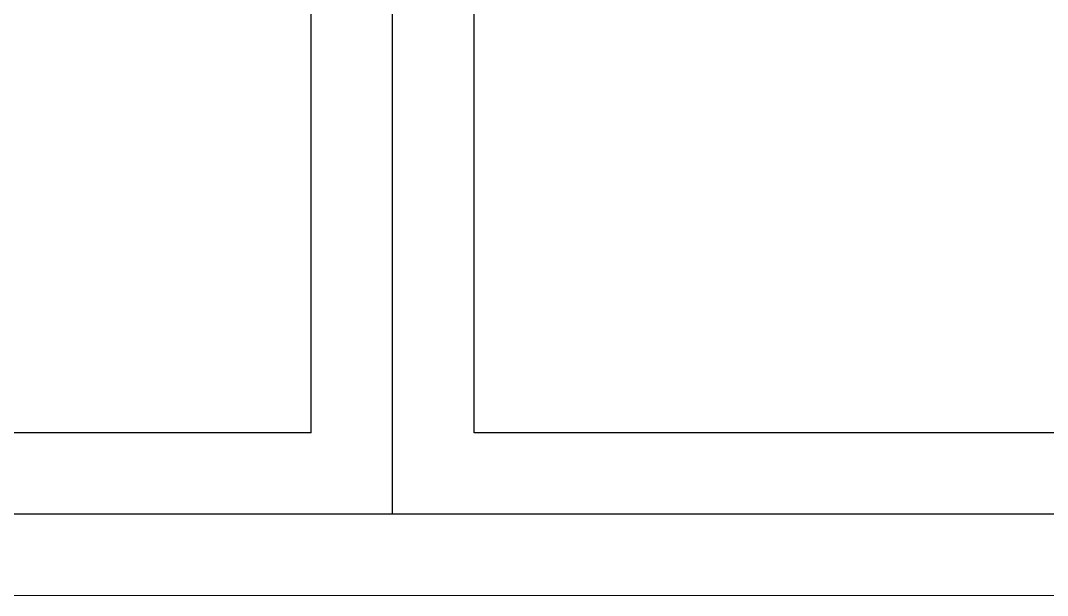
# Model space of a CAD drawing. Header units: centimetres. Extents: x -48696 to 156237, y -5617 to 29024.
# Drawn here: x -20969.878 to -20966.725, y 15776.748 to 15778.515 of the extents above; entities that cross this region are included whole.
import ezdxf

# ---------------------------------------------------------------- set-up
doc = ezdxf.new("R2010")
doc.units = ezdxf.units.CM
doc.layers.add('PN010', color=1, linetype='Continuous')
doc.layers.add('Portas - Janelas', color=2, linetype='Continuous', lineweight=20)

msp = doc.modelspace()

# ---------------------------------------------------------------- linework, layer by layer
at = {"layer": 'PN010'}
for p, q in [((-20968.73572, 15776.99837), (-20968.73572, 15780.94837)), ((-20968.48572, 15777.24837), (-20968.48572, 15780.69837)), ((-20968.98572, 15777.24837), (-20968.98572, 15778.72337)), ((-20968.98572, 15777.24837), (-20980.20691, 15777.24837)), ((-20963.70691, 15777.24837), (-20968.48572, 15777.24837)), ((-20963.45691, 15776.99837), (-20980.45691, 15776.99837))]:
    msp.add_line(p, q, dxfattribs=at)
at = {"layer": 'Portas - Janelas'}
msp.add_line((-20963.20691, 15776.74837), (-20980.70691, 15776.74837), dxfattribs=at)

doc.saveas('drawing.dxf')
